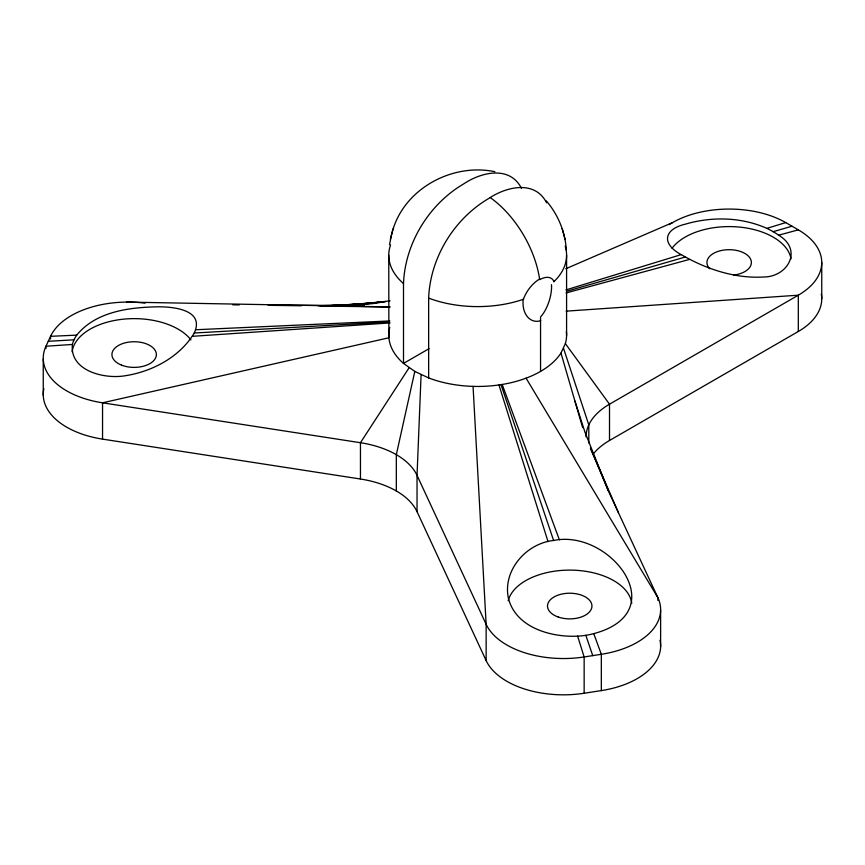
<?xml version="1.0" encoding="UTF-8"?>
<svg xmlns="http://www.w3.org/2000/svg" width="865" height="865" viewBox="0 0 865 865"><rect width="100%" height="100%" fill="white"/><g stroke="black" fill="none" stroke-linecap="round" stroke-linejoin="round"><path stroke-width="1.3" d="M566.586 255.262L566.586 335.62M566.37 331.533A88.911 51.338 0 0 1 565.364 343.61L560.963 353.071A88.911 51.338 0 0 1 428.651 377.94L414.811 371.409L403.501 363.419L403.501 283.558C405.09 243.173 428.954 204.183 463.867 183.791C481.189 172.146 509.755 165.237 521.476 188.31M421.093 374.707L417.038 475.382L417.038 511.691L486.141 660.59A80.023 46.202 0 0 0 584.145 693.254L601.326 690.594A80.023 46.202 0 0 0 660.006 640.197M389.499 244.676L391.694 234.112M72.411 344.443C69.503 370.62 103.476 379.043 124.095 375.918C151.645 371.928 179.661 357.31 194.268 333.014C205.243 309.216 171.821 306.448 156.154 306.848C127.988 307.518 95.496 311.919 76.736 335.133A60.42 30.762 -15.8 0 0 74.033 339.826A60.42 30.762 -15.8 0 0 72.411 344.443L45.964 346.238L45.964 348.509M414.811 371.409L396.321 454.676L396.321 490.974M391.823 233.658C402.485 189.619 451.465 162.631 494.867 171.692M390.342 239.183L393.143 228.663M409.091 367.776L360.456 442.718L360.456 479.015A80.023 46.202 0 0 1 417.038 511.691M428.651 377.94L428.651 298.079C430.219 257.748 454.039 218.823 488.866 198.399C506.209 186.721 534.862 179.671 546.615 202.832M429.072 348.66L403.501 363.419A88.911 51.338 0 0 1 389.791 327.359M669.077 224.608L672.57 222.597A80.023 46.202 0 0 1 785.734 222.597L798.309 229.852A80.023 46.202 0 0 1 798.309 295.192L798.309 331.49L609.511 440.49A80.023 46.202 0 0 0 593.195 454.114M565.84 268.734L672.57 222.597M565.948 289.926L681.188 254.624C705.894 269.004 734.807 278.725 763.622 277.005C787.604 277.016 803.336 249.963 778.673 235.194A60.42 25.409 10.9 0 0 766.866 228.371C741.402 216.985 711.722 216.347 685.145 224.219C664.331 229.074 660.633 243.454 681.188 254.624M766.866 228.371L785.734 222.597M567.656 290.986L685.145 257.078M773.169 231.669L792.026 226.219M593.747 633.634C674.343 612.193 610.214 528.591 553.611 540.484C526.525 543.242 502.706 570.121 508.306 597.747C515.248 627.298 550.713 637.559 577.625 636.132A60.42 45.38 5.4 0 0 585.832 635.31A60.42 45.38 5.4 0 0 593.747 633.634L601.326 654.297L601.326 690.594M566.088 292.954L689.502 259.424M778.673 235.194L798.309 229.852M502.197 384.46L559.363 539.814M501.008 384.644L553.611 540.484M362.489 304.123L390.05 300.858M363.678 304.015L385.649 301.539L349.017 304.902L380.07 302.436L339.642 305.194L318.104 305.778M566.175 311.151L798.309 295.192L609.511 404.193A80.023 46.202 0 0 0 586.07 436.857M192.473 336.312L390.104 322.915M48.267 341.286L74.033 339.826M194.268 333.014L389.326 321.964M339.642 305.194L374.632 303.388L331.728 305.41M76.736 335.133L50.57 336.323L45.964 346.238A80.023 46.202 0 0 0 102.546 402.82L360.456 442.718A80.023 46.202 0 0 1 417.038 475.382L486.141 624.292L486.141 660.59M195.522 329.749L389.812 320.947M364.252 305.453L269.112 305.215M232.761 304.815L239.259 304.913M268.161 305.313L301.463 305.767M320.331 306.026L390.169 306.999M126.506 302.09L389.639 306.924M43.866 388.72A80.023 46.202 0 0 0 102.546 439.117L360.456 479.015M546.28 200.875C558.012 214.455 565.234 231.917 566.316 249.844M565.364 343.61L609.511 404.193L609.511 440.49M526.071 378.178L657.908 597.715L657.908 600.407M607.49 489.093L657.908 597.715A80.023 46.202 0 0 1 601.326 654.297L584.145 656.957A80.023 46.202 0 0 1 486.141 624.292L473.058 386.374M618.421 512.631L590.417 448.07L608.03 490.12L584.967 432.186L574.89 400.949M585.832 635.31L592.741 655.627M563.558 348.4L588.805 424.899L588.805 443.053M498.954 384.957L548.01 541.577M577.625 636.132L584.145 656.957L584.145 693.254M560.963 353.071L582.653 427.656M562.207 228.663L563.526 233.658M563.656 234.112L565.007 239.183M388.763 255.262L388.882 337.782L102.546 402.82L102.546 439.117M821.75 262.517L821.75 298.814M660.622 610.452L660.622 646.76M540.549 317.693L540.549 371.409M50.57 339.015L50.57 336.323A80.023 46.202 0 0 1 145.071 303.161M43.25 358.975L43.25 395.283M672.04 248.244A62.237 35.93 0 0 1 738.613 227.008A62.237 35.93 0 0 1 791.064 258.808M709.722 268.745A22.23 12.834 0 0 1 720.361 250.731A22.23 12.834 0 0 1 750.344 258.646A22.23 12.834 0 0 1 733.715 275.081M72.109 351.741A62.237 35.93 0 0 1 123.576 319.153A62.237 35.93 0 0 1 190.97 339.913M508.177 600.721A62.237 35.93 0 0 1 571.895 570.132A62.237 35.93 0 0 1 631.764 603.219M821.318 294.046A80.023 46.202 0 0 1 798.309 331.49M565.202 246.211A88.922 51.338 0 0 1 553.795 281.785M523.617 299.214A88.922 51.338 0 0 1 428.64 298.09M403.49 283.558A88.922 51.338 0 0 1 390.569 244.936M540.679 320.699A22.858 16.143 -74.8 0 1 523.228 299.214M551.47 284.671A22.858 9.158 -72 0 1 540.538 316.947M523.379 299.236A23.117 12.197 -56.1 0 1 539.684 279.027M539.619 279.665A23.117 12.088 -53.5 0 1 553.978 281.601M490.25 197.588A80.023 46.202 60 0 1 539.641 279.417M121.554 365.138A22.23 12.834 0 0 0 156.305 355.58A22.23 12.834 0 0 0 124.582 342.983A22.23 12.834 0 0 0 121.554 365.138M558.282 617.048A22.23 12.834 0 0 0 591.952 606.257A22.23 12.834 0 0 0 558.941 594.828A22.23 12.834 0 0 0 558.282 617.048"/></g></svg>
